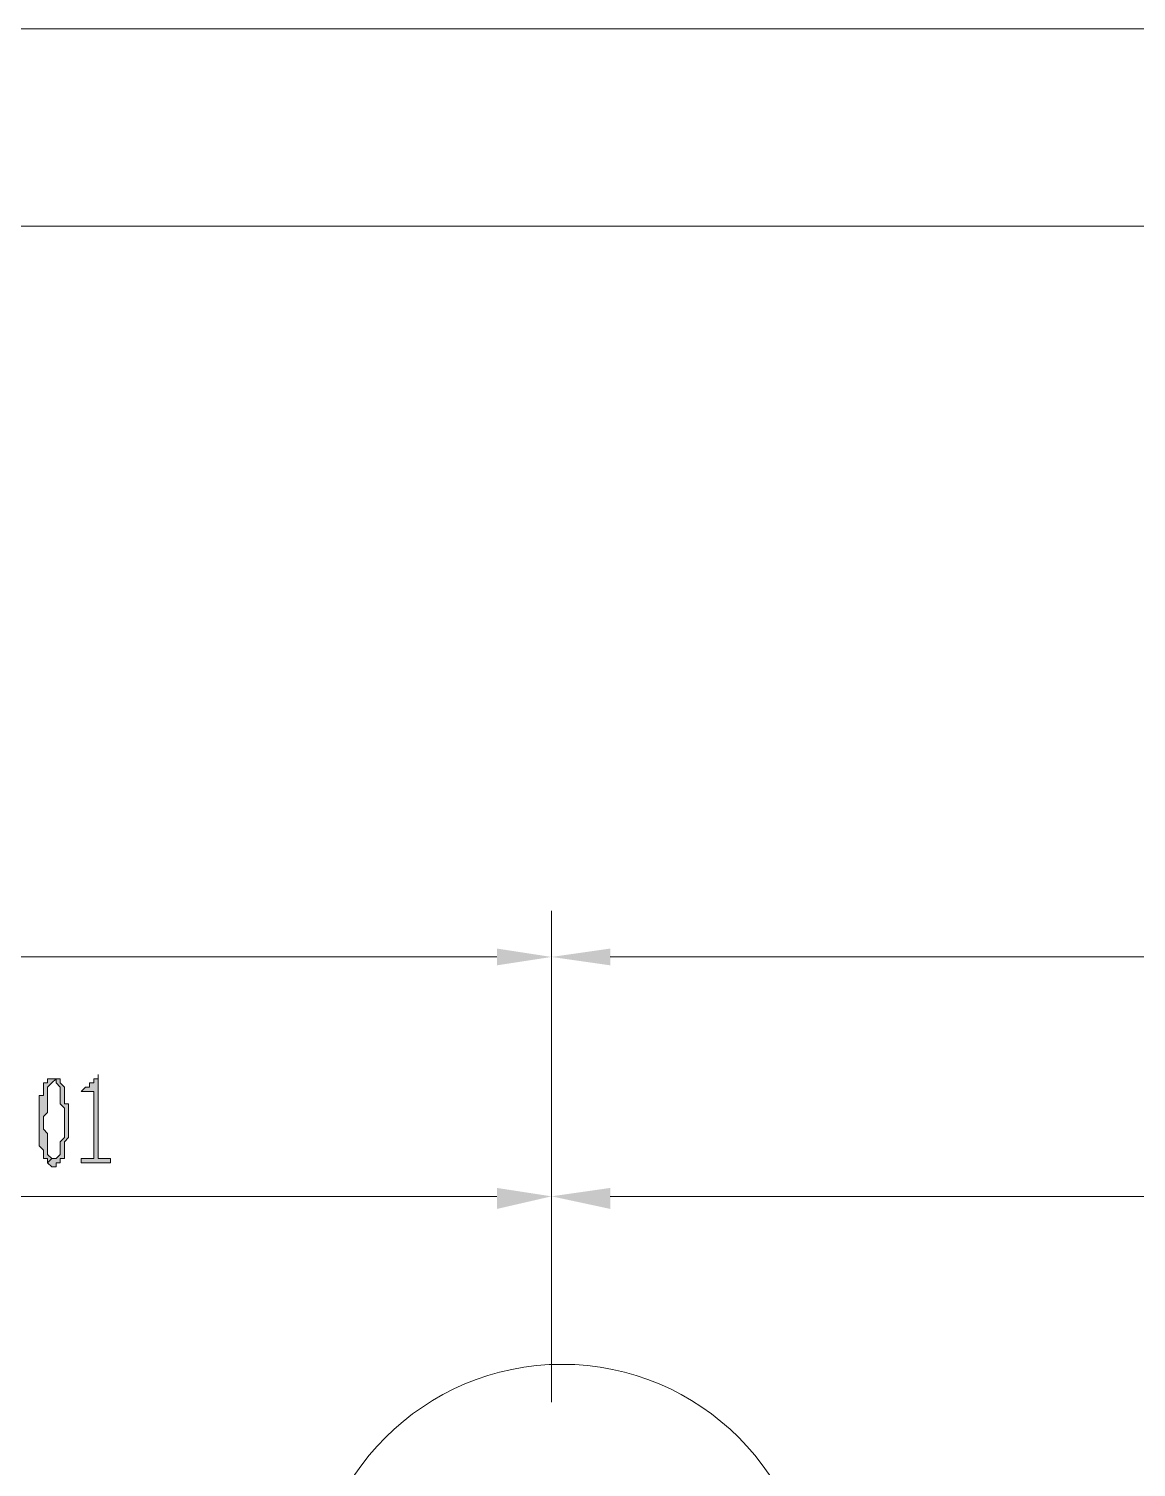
# Model space of a CAD drawing. Header units: millimetres. Extents: x 6 to 291, y 4 to 206.
# Drawn here: x 178.75 to 189.92, y 169.57 to 184.07 of the extents above; entities that cross this region are included whole.
import ezdxf

# ---------------------------------------------------------------- set-up
doc = ezdxf.new("R2010")
doc.units = ezdxf.units.MM
doc.layers.add('C00-00-00', color=7, linetype='Continuous')

msp = doc.modelspace()

# ---------------------------------------------------------------- hatches: boundary and pattern name
at = {"layer": 'C00-00-00'}
h = msp.add_hatch(color=256, dxfattribs=at)
h.dxf.hatch_style = 2
h.paths.add_polyline_path([(183.472667, 174.794337), (183.472667, 174.625004), (184.023005, 174.709669)])
h = msp.add_hatch(color=256, dxfattribs=at)
h.dxf.hatch_style = 2
h.paths.add_polyline_path([(184.615669, 174.794337), (184.615669, 174.625004), (184.023005, 174.709669)])
h = msp.add_hatch(color=256, dxfattribs=at)
h.dxf.hatch_style = 2
h.paths.add_polyline_path([(178.943002, 173.482002), (178.943002, 173.439669), (178.900669, 173.439669), (178.900669, 173.397335), (178.900669, 173.355002), (178.900669, 173.312669), (178.858335, 173.312669), (178.858335, 173.185669), (178.858335, 173.143335), (178.858335, 172.974002), (178.858335, 172.931669), (178.858335, 172.804669), (178.900669, 172.762335), (178.900669, 172.720002), (178.900669, 172.677669), (178.943002, 172.677669), (178.943002, 172.635335), (178.985335, 172.677669), (178.943002, 172.720002), (178.943002, 172.762335), (178.943002, 172.931669), (178.900669, 172.974002), (178.900669, 173.101002), (178.943002, 173.143335), (178.943002, 173.355002), (178.943002, 173.397335), (178.985335, 173.439669), (179.027669, 173.482002)])
h = msp.add_hatch(color=256, dxfattribs=at)
h.dxf.hatch_style = 2
h.paths.add_polyline_path([(179.027671, 173.482002), (178.943004, 173.482002), (179.027671, 173.482002), (179.027671, 173.439669), (179.070004, 173.397335), (179.070004, 173.355002), (179.070004, 173.228002), (179.112337, 173.185669), (179.112337, 173.058669), (179.112337, 173.016335), (179.112337, 172.889335), (179.070004, 172.847002), (179.070004, 172.762335), (179.070004, 172.720002), (179.027671, 172.677669), (178.985337, 172.677669), (178.943004, 172.635335), (178.985337, 172.593002), (179.027671, 172.593002), (179.027671, 172.635335), (179.070004, 172.635335), (179.070004, 172.677669), (179.112337, 172.677669), (179.112337, 172.720002), (179.112337, 172.762335), (179.112337, 172.847002), (179.154671, 172.889335), (179.154671, 173.228002), (179.112337, 173.228002), (179.112337, 173.312669), (179.112337, 173.355002), (179.112337, 173.397335), (179.070004, 173.439669), (179.070004, 173.482002)])
h = msp.add_hatch(color=256, dxfattribs=at)
h.dxf.hatch_style = 2
h.paths.add_polyline_path([(179.450997, 173.524336), (179.450997, 173.482003), (179.408664, 173.482003), (179.408664, 173.43967), (179.366331, 173.43967), (179.366331, 173.397336), (179.323997, 173.397336), (179.281664, 173.355003), (179.408664, 173.355003), (179.408664, 172.67767), (179.366331, 172.67767), (179.281664, 172.67767), (179.281664, 172.635336), (179.577997, 172.635336), (179.577997, 172.67767), (179.493331, 172.67767), (179.450997, 172.67767), (179.450997, 172.720003)])
h = msp.add_hatch(color=256, dxfattribs=at)
h.dxf.hatch_style = 2
h.paths.add_polyline_path([(179.28166, 173.355003), (179.324003, 173.355003), (179.366329, 173.355003)])
h = msp.add_hatch(color=256, dxfattribs=at)
h.dxf.hatch_style = 2
h.paths.add_polyline_path([(183.472667, 172.381334), (183.472667, 172.169671), (184.023005, 172.29667)])
h = msp.add_hatch(color=256, dxfattribs=at)
h.dxf.hatch_style = 2
h.paths.add_polyline_path([(184.615669, 172.381334), (184.615669, 172.169671), (184.023005, 172.29667)])

# ---------------------------------------------------------------- linework, layer by layer
at = {"layer": 'C00-00-00', "lineweight": 5}
for points in [[(146.812001, 184.065335), (247.142004, 184.065335)], [(36.110332, 182.07567), (247.142004, 182.07567)], [(184.023005, 172.762335), (184.023005, 175.175338)], [(184.023005, 172.762335), (184.023005, 175.175338)], [(40.470669, 174.709669), (183.472667, 174.709669)], [(184.615669, 174.709669), (208.914994, 174.709669)], [(184.023005, 170.222337), (184.023005, 172.762335)], [(184.023005, 170.222337), (184.023005, 172.762335)], [(174.074662, 172.29667), (183.472667, 172.29667)], [(184.615669, 172.29667), (208.914994, 172.29667)]]:
    msp.add_lwpolyline(points, dxfattribs=at)
at = {"layer": 'C00-00-00', "lineweight": 13}
for points in [[(178.943002, 173.482002), (178.943002, 173.439669), (178.900669, 173.439669), (178.900669, 173.397335), (178.900669, 173.355002), (178.900669, 173.312669), (178.858335, 173.312669), (178.858335, 173.185669), (178.858335, 173.143335), (178.858335, 172.974002), (178.858335, 172.931669), (178.858335, 172.804669), (178.900669, 172.762335), (178.900669, 172.720002), (178.900669, 172.677669), (178.943002, 172.677669), (178.943002, 172.635335), (178.985335, 172.677669), (178.943002, 172.720002), (178.943002, 172.762335), (178.943002, 172.931669), (178.900669, 172.974002), (178.900669, 173.101002), (178.943002, 173.143335), (178.943002, 173.355002), (178.943002, 173.397335), (178.985335, 173.439669), (179.027669, 173.482002)], [(179.027671, 173.482002), (178.943004, 173.482002), (179.027671, 173.482002), (179.027671, 173.439669), (179.070004, 173.397335), (179.070004, 173.355002), (179.070004, 173.228002), (179.112337, 173.185669), (179.112337, 173.058669), (179.112337, 173.016335), (179.112337, 172.889335), (179.070004, 172.847002), (179.070004, 172.762335), (179.070004, 172.720002), (179.027671, 172.677669), (178.985337, 172.677669), (178.943004, 172.635335), (178.985337, 172.593002), (179.027671, 172.593002), (179.027671, 172.635335), (179.070004, 172.635335), (179.070004, 172.677669), (179.112337, 172.677669), (179.112337, 172.720002), (179.112337, 172.762335), (179.112337, 172.847002), (179.154671, 172.889335), (179.154671, 173.228002), (179.112337, 173.228002), (179.112337, 173.312669), (179.112337, 173.355002), (179.112337, 173.397335), (179.070004, 173.439669), (179.070004, 173.482002)], [(179.450997, 173.524336), (179.450997, 173.482003), (179.408664, 173.482003), (179.408664, 173.43967), (179.366331, 173.43967), (179.366331, 173.397336), (179.323997, 173.397336), (179.281664, 173.355003), (179.408664, 173.355003), (179.408664, 172.67767), (179.366331, 172.67767), (179.281664, 172.67767), (179.281664, 172.635336), (179.577997, 172.635336), (179.577997, 172.67767), (179.493331, 172.67767), (179.450997, 172.67767), (179.450997, 172.720003)], [(179.28166, 173.355003), (179.324003, 173.355003), (179.366329, 173.355003)]]:
    msp.add_lwpolyline(points, close=True, dxfattribs=at)
at = {"layer": 'C00-00-00', "lineweight": 5}
msp.add_circle((184.128834, 168.084504), 2.518833, dxfattribs=at)

doc.saveas('drawing.dxf')
